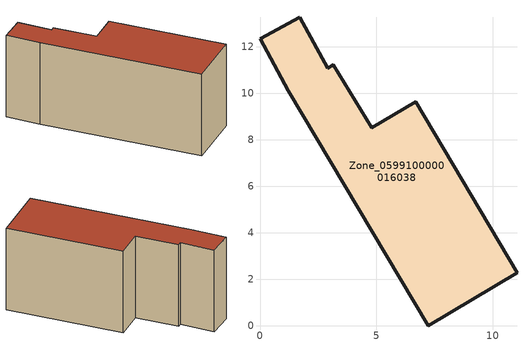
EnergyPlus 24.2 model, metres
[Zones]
Zone_0599100000016038
 floor ground (C_G): 11.05,2.29 7.22,0 1.21,10.11 0,12.35 1.71,13.27 2.9,11.06 3.15,11.22 4.79,8.52 6.7,9.64 z0
 wall outside (C_F): 4.79,8.52 3.15,11.22 2.9,11.06 1.71,13.27 0,12.35 1.21,10.11 7.22,0 11.05,2.29 6.7,9.64 4.79,8.52 z0:6.33
 roof outside (C_R): 11.05,2.29 6.7,9.64 4.79,8.52 3.15,11.22 2.9,11.06 1.71,13.27 0,12.35 1.21,10.11 7.22,0 z6.33
[BUILDING]
Pand.0599100000016038: North Axis=0; Terrain=City; Loads Convergence Tolerance Value=0.04; Temperature Convergence Tolerance Value=0.4; Solar Distribution=FullExterior; Maximum Number of Warmup Days=25; Minimum Number of Warmup Days=1
[Site:Location]
Rotterdam.The.Hague.AP_ZH_NLD Design_Conditions: Latitude=51.96; Longitude=4.45; Time Zone=1; Elevation=-4.5
[SITE:GROUNDTEMPERATURE:BUILDINGSURFACE]
18, 18, 18, 18, 18, 18, 18, 18, 18, 18, 18, 18
[MATERIAL] Thermal Absorptance=0.9; Solar Absorptance=0.7; Visible Absorptance=0.7
Name | Roughness | Thickness | Conductivity | Density | Specific Heat
G.TI.1946 | MediumSmooth | 0.15 | 1 | 540 | 1210
F.TI.1946 | Rough | 0.3 | 0.857143 | 1920 | 840
R.TI.1946 | MediumRough | 0.2 | 0.1 | 1500 | 1000
[CONSTRUCTION]
C_G: G.TI.1946
C_F: F.TI.1946
C_R: R.TI.1946
[ZONE]
Zone_0599100000016038: Type=1; Multiplier=1; Ceiling Height=Autocalculate; Volume=Autocalculate; Floor Area=autocalculate; Part of Total Floor Area=Yes
[ZONEINFILTRATION:DESIGNFLOWRATE]
Infil_Zone_0599100000016038: Zone or ZoneList or Space or SpaceList=Zone_0599100000016038; Schedule=AlwaysOn; Design Flow Rate Calculation Method=Flow/Area; Flow Rate per Floor Area=0.003; Constant Term Coefficient=1; Temperature Term Coefficient=0; Velocity Term Coefficient=0; Velocity Squared Term Coefficient=0
[HVACTEMPLATE:ZONE:IDEALLOADSAIRSYSTEM]
Zone_0599100000016038: Maximum Heating Supply Air Temperature=50; Minimum Cooling Supply Air Temperature=13; Maximum Heating Supply Air Humidity Ratio=0.0156; Minimum Cooling Supply Air Humidity Ratio=0.0077; Heating Limit=NoLimit; Cooling Limit=NoLimit; Dehumidification Control Type=ConstantSensibleHeatRatio; Cooling Sensible Heat Ratio=0.7; Dehumidification Setpoint=60; Humidification Control Type=None; Humidification Setpoint=30; Outdoor Air Method=None; Outdoor Air Flow Rate per Person=0.00944; Outdoor Air Flow Rate per Zone Floor Area=0; Outdoor Air Flow Rate per Zone=0; Demand Controlled Ventilation Type=None; Outdoor Air Economizer Type=NoEconomizer; Heat Recovery Type=None; Sensible Heat Recovery Effectiveness=0.7; Latent Heat Recovery Effectiveness=0.65
[ZONECONTROL:THERMOSTAT]
ThermostatControl_Zone_0599100000016038: Zone or ZoneList=Zone_0599100000016038; Control Type Schedule=DualSetpointControlType; Control 1=Thermostat_Zone_0599100000016038; Temperature Difference Between Cutout And Setpoint=0
[THERMOSTATSETPOINT:DUALSETPOINT]
Thermostat_Zone_0599100000016038: Heating Setpoint Temperature Schedule=HeatingSetpoint_Zone_0599100000016038; Cooling Setpoint Temperature Schedule=CoolingSetpoint_Zone_0599100000016038
[SCHEDULE:COMPACT]
HeatingSetpoint_Zone_0599100000016038: Through: 12/31, For: AllDays, Until: 24:00, 21
CoolingSetpoint_Zone_0599100000016038: Through: 12/31, For: AllDays, Until: 24:00, 24
DualSetpointControlType: Through: 12/31, For: AllDays, Until: 24:00, 4
AlwaysOn: Through: 12/31, For: AllDays, Until: 24:00, 1
